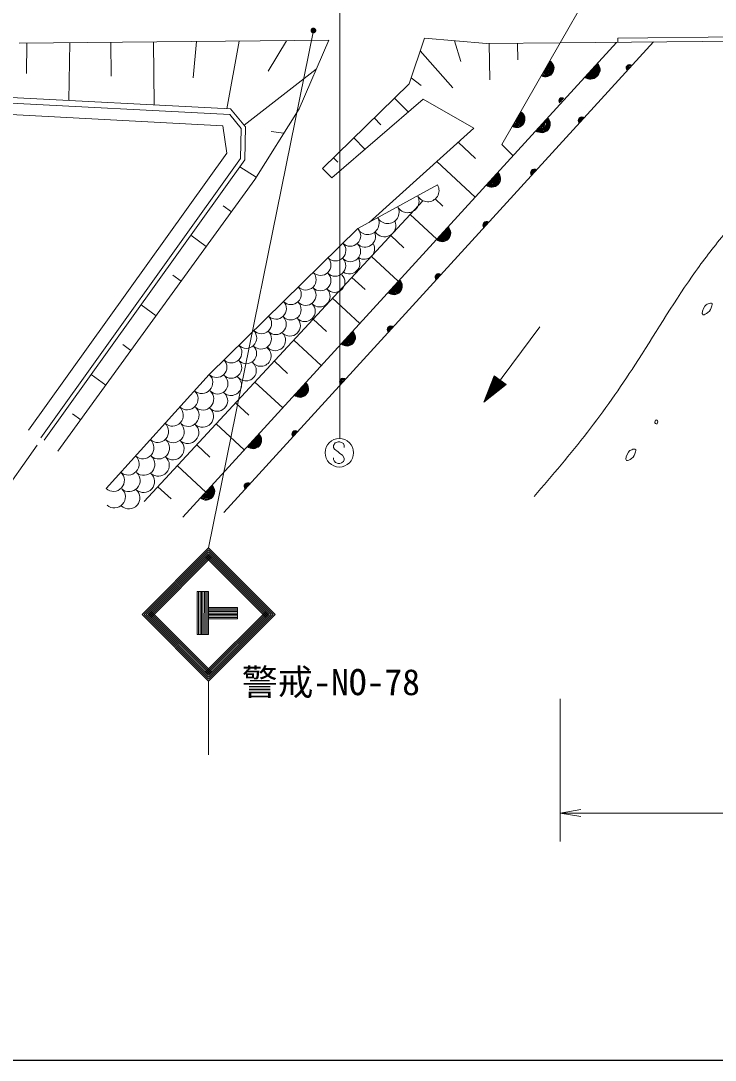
# Model space of a CAD drawing. Units: millimetres, scale not verified. Extents: x 40000 to 680000, y 20000 to 380000.
# Drawn here: x 180043 to 228700, y 205000 to 277849 of the extents above; entities that cross this region are included whole.
import ezdxf
from ezdxf.enums import TextEntityAlignment as Align

# ---------------------------------------------------------------- set-up
doc = ezdxf.new("R2010")
doc.units = ezdxf.units.MM
doc.header["$LTSCALE"] = 1000
for name, color, linetype, lineweight in [('M-BGD', 1, 'Continuous', 13), ('M-TTL', 7, 'Continuous', 13), ('M-TTL-BAND', 7, 'Continuous', 25), ('M-TTL-FRAM', 7, 'Continuous', 13)]:
    doc.layers.add(name, color=color, linetype=linetype, lineweight=lineweight)
doc.styles.add('ＭＳ ゴシック', font='')
doc.styles.get('ＭＳ ゴシック').set_extended_font_data('MS Gothic')

# ---------------------------------------------------------------- blocks, each defined once
blk = doc.blocks.new('open_arrow')
at = {"color": 0, "linetype": 'Continuous', "lineweight": -2}
blk.add_lwpolyline([(7.5, 1.25), (0, 0), (7.5, -1.25)], dxfattribs=at)
blk = doc.blocks.new('filled_dot')
at = {"color": 0, "linetype": 'Continuous', "lineweight": -2, "const_width": 1.25}
blk.add_lwpolyline([(-0.625, 0, 1), (0.625, 0, 1)], format="xyb", close=True, dxfattribs=at)

msp = doc.modelspace()

# ---------------------------------------------------------------- linework, layer by layer
at = {"layer": 'M-BGD'}
for p, q in [((217826, 276299), (223304, 285881)), ((221882, 276640), (258631, 277010)), ((217826, 276299), (258454, 276709)), ((221882, 276640), (221882, 276340))]:
    msp.add_line(p, q, dxfattribs=at)
at = {"layer": 'M-TTL'}
for p, q in [((179925, 276287), (201617, 276483)), ((180438, 274157), (180472, 276292)), ((183409, 272260), (183473, 276319)), ((186367, 273960), (186345, 276345)), ((189385, 271949), (189345, 276372)), ((221781, 276339), (191387, 243056)), ((192111, 273852), (192345, 276399)), ((224378, 276365), (194265, 243390)), ((194471, 271684), (195345, 276426)), ((197369, 274319), (198651, 276456)), ((201617, 276483), (199542, 271670)), ((207245, 273422), (208332, 276622)), ((208332, 276622), (212664, 276247)), ((210868, 274998), (210439, 276440)), ((212664, 276247), (217826, 276299)), ((212907, 273706), (212852, 276249)), ((213754, 269178), (217826, 276299)), ((214863, 275107), (214852, 276269)), ((210322, 273160), (208033, 275740)), ((195691, 270543), (200744, 274458)), ((194741, 271670), (159447, 273507)), ((201187, 267488), (207245, 273422)), ((208088, 273321), (207389, 273847)), ((194684, 271272), (158978, 273131)), ((159301, 272313), (194195, 270497)), ((208239, 272366), (201839, 266836)), ((207193, 271462), (206238, 272436)), ((211780, 270315), (208239, 272366)), ((195494, 270311), (194684, 271272)), ((195796, 270418), (194741, 271670)), ((199542, 271670), (196439, 266733)), ((205268, 270568), (204810, 271037)), ((194195, 270497), (194485, 268566)), ((195449, 268195), (195494, 270311)), ((195747, 268096), (195796, 270418)), ((204443, 263716), (211780, 270315)), ((197585, 270089), (198469, 269963)), ((204160, 268841), (203381, 269637)), ((211903, 268205), (210687, 269332)), ((214531, 268400), (213754, 269178)), ((194485, 268566), (180585, 249156)), ((181438, 248629), (195449, 268195)), ((181682, 248455), (195747, 268096)), ((202251, 267932), (201952, 268238)), ((195399, 267609), (196539, 266892)), ((201839, 266836), (201187, 267488)), ((211881, 265498), (209194, 267989)), ((196439, 266733), (182648, 247694)), ((203653, 263284), (209249, 266342)), ((208222, 265233), (188686, 244152)), ((209620, 264867), (209082, 265366)), ((194222, 264889), (194800, 264470)), ((209184, 262545), (207326, 264267)), ((193241, 253067), (203653, 263284)), ((191968, 262818), (193040, 262041)), ((206892, 261942), (205966, 262800)), ((206487, 259591), (204607, 261333)), ((190703, 260030), (191280, 259611)), ((204173, 259008), (203248, 259866)), ((188474, 257940), (189520, 257182)), ((203789, 256637), (201888, 258399)), ((201454, 256074), (200529, 256932)), ((216416, 256400), (212479, 251114)), ((187183, 255171), (187761, 254752)), ((201092, 253683), (199169, 255465)), ((198735, 253140), (197810, 253998)), ((184981, 253061), (186001, 252323)), ((186018, 245063), (193241, 253067)), ((212479, 251114), (213218, 252972)), ((213900, 252237), (213148, 252797)), ((213941, 252269), (213167, 252845)), ((213981, 252301), (213186, 252893)), ((214022, 252333), (213205, 252942)), ((214048, 252354), (213218, 252972)), ((198394, 250729), (196450, 252531)), ((212479, 251114), (214048, 252354)), ((213291, 251756), (212861, 252076)), ((213331, 251788), (212880, 252124)), ((213372, 251820), (212899, 252172)), ((213413, 251852), (212918, 252220)), ((213453, 251884), (212938, 252268)), ((213494, 251916), (212957, 252316)), ((213535, 251948), (212976, 252364)), ((213575, 251980), (212995, 252412)), ((213616, 252012), (213014, 252461)), ((213656, 252044), (213033, 252509)), ((213697, 252077), (213052, 252557)), ((213738, 252109), (213071, 252605)), ((213778, 252141), (213091, 252653)), ((213819, 252173), (213110, 252701)), ((213859, 252205), (213129, 252749)), ((212722, 251306), (212593, 251402)), ((212763, 251338), (212612, 251450)), ((212803, 251370), (212632, 251499)), ((212844, 251403), (212651, 251547)), ((212885, 251435), (212670, 251595)), ((212925, 251467), (212689, 251643)), ((212966, 251499), (212708, 251691)), ((213007, 251531), (212727, 251739)), ((213047, 251563), (212746, 251787)), ((213088, 251595), (212765, 251835)), ((213128, 251627), (212785, 251883)), ((213169, 251659), (212804, 251931)), ((213210, 251691), (212823, 251980)), ((213250, 251724), (212842, 252028)), ((196016, 250206), (195091, 251064)), ((212641, 251242), (212555, 251306)), ((183663, 250311), (184241, 249893)), ((195697, 247776), (193732, 249597)), ((181186, 248107), (178124, 243771)), ((193298, 247272), (192372, 248130)), ((193000, 244822), (191013, 246663)), ((190579, 244338), (189653, 245196))]:
    msp.add_line(p, q, dxfattribs=at)
for centre, radius, start, end in [((216808, 274519), 600, 240.23871, 60.23871), ((216808, 274519), 550, 240.23871, 60.23871), ((216808, 274519), 500, 240.23871, 60.23871), ((216808, 274519), 450, 240.23871, 60.23871), ((216808, 274519), 400, 240.23871, 60.23871), ((216808, 274519), 350, 240.23871, 60.23871), ((216808, 274519), 300, 240.23871, 60.23871), ((216808, 274519), 250, 240.23871, 60.23871), ((216808, 274519), 200, 240.23871, 60.23871), ((216808, 274519), 150, 240.23871, 60.23871), ((219969, 274354), 600, 227.59785, 47.59785), ((219969, 274354), 550, 227.59785, 47.59785), ((220036, 274428), 600, 227.59785, 47.59785), ((219969, 274354), 500, 227.59785, 47.59785), ((220036, 274428), 550, 227.59785, 47.59785), ((219969, 274354), 450, 227.59785, 47.59785), ((220036, 274428), 500, 227.59785, 47.59785), ((219969, 274354), 400, 227.59785, 47.59785), ((220036, 274428), 450, 227.59785, 47.59785), ((220036, 274428), 400, 227.59785, 47.59785), ((220036, 274428), 350, 227.59785, 47.59785), ((220036, 274428), 300, 227.59785, 47.59785), ((222705, 274533), 250, 47.59785, 227.59785), ((222705, 274533), 200, 47.59785, 227.59785), ((222705, 274533), 150, 47.59785, 227.59785), ((216808, 274519), 100, 240.23871, 60.23871), ((216808, 274519), 50, 240.23871, 60.23871), ((219969, 274354), 350, 227.59785, 47.59785), ((219969, 274354), 300, 227.59785, 47.59785), ((219969, 274354), 250, 227.59785, 47.59785), ((219969, 274354), 200, 227.59785, 47.59785), ((220036, 274428), 250, 227.59785, 47.59785), ((219969, 274354), 150, 227.59785, 47.59785), ((220036, 274428), 200, 227.59785, 47.59785), ((219969, 274354), 100, 227.59785, 47.59785), ((220036, 274428), 150, 227.59785, 47.59785), ((219969, 274354), 50, 227.59785, 47.59785), ((220036, 274428), 100, 227.59785, 47.59785), ((220036, 274428), 50, 227.59785, 47.59785), ((222705, 274533), 100, 47.59785, 227.59785), ((222705, 274533), 50, 47.59785, 227.59785), ((217954, 272257), 200, 47.59785, 227.59785), ((217954, 272257), 150, 47.59785, 227.59785), ((217954, 272257), 100, 47.59785, 227.59785), ((217954, 272257), 50, 47.59785, 227.59785), ((214772, 270958), 600, 240.23871, 60.23871), ((214772, 270958), 550, 240.23871, 60.23871), ((214772, 270958), 500, 240.23871, 60.23871), ((214772, 270958), 450, 240.23871, 60.23871), ((214772, 270958), 400, 240.23871, 60.23871), ((214772, 270958), 350, 240.23871, 60.23871), ((214772, 270958), 300, 240.23871, 60.23871), ((214772, 270958), 250, 240.23871, 60.23871), ((214772, 270958), 200, 240.23871, 60.23871), ((214772, 270958), 150, 240.23871, 60.23871), ((214772, 270958), 100, 240.23871, 60.23871), ((214772, 270958), 50, 240.23871, 60.23871), ((216546, 270606), 600, 227.59785, 47.59785), ((216546, 270606), 550, 227.59785, 47.59785), ((219359, 270869), 250, 47.59785, 227.59785), ((219359, 270869), 200, 47.59785, 227.59785), ((219359, 270869), 150, 47.59785, 227.59785), ((216344, 270385), 350, 227.59785, 47.59785), ((216344, 270385), 300, 227.59785, 47.59785), ((216546, 270606), 500, 227.59785, 47.59785), ((216344, 270385), 200, 227.59785, 47.59785), ((216546, 270606), 450, 227.59785, 47.59785), ((216344, 270385), 150, 227.59785, 47.59785), ((216546, 270606), 400, 227.59785, 47.59785), ((216546, 270606), 350, 227.59785, 47.59785), ((216546, 270606), 300, 227.59785, 47.59785), ((216546, 270606), 200, 227.59785, 47.59785), ((216546, 270606), 150, 227.59785, 47.59785), ((216546, 270606), 100, 227.59785, 47.59785), ((219359, 270869), 100, 47.59785, 227.59785), ((219359, 270869), 50, 47.59785, 227.59785), ((216013, 267206), 250, 47.59785, 227.59785), ((216013, 267206), 200, 47.59785, 227.59785), ((213056, 266785), 600, 227.59785, 47.59785), ((213056, 266785), 550, 227.59785, 47.59785), ((213056, 266785), 500, 227.59785, 47.59785), ((213056, 266785), 450, 227.59785, 47.59785), ((213056, 266785), 400, 227.59785, 47.59785), ((213056, 266785), 350, 227.59785, 47.59785), ((213056, 266785), 300, 227.59785, 47.59785), ((213056, 266785), 250, 227.59785, 47.59785), ((213056, 266785), 200, 227.59785, 47.59785), ((213056, 266785), 150, 227.59785, 47.59785), ((213056, 266785), 100, 227.59785, 47.59785), ((213056, 266785), 50, 227.59785, 47.59785), ((216013, 267206), 150, 47.59785, 227.59785), ((216013, 267206), 100, 47.59785, 227.59785), ((216013, 267206), 50, 47.59785, 227.59785), ((208550, 265960), 797, 208.65712, 28.65712), ((207151, 265195), 797, 208.65712, 28.65712), ((205752, 264431), 797, 208.65712, 28.65712), ((204353, 263666), 797, 208.65712, 28.65712), ((205529, 263503), 797, 213.97499, 23.23771), ((212668, 263542), 250, 47.59785, 227.59785), ((212668, 263542), 200, 47.59785, 227.59785), ((203132, 262773), 729, 224.45778, 44.45778), ((204166, 262717), 729, 224.45778, 24.99719), ((209566, 262963), 600, 227.59785, 47.59785), ((209566, 262963), 550, 227.59785, 47.59785), ((209566, 262963), 500, 227.59785, 47.59785), ((209566, 262963), 450, 227.59785, 47.59785), ((209566, 262963), 400, 227.59785, 47.59785), ((209566, 262963), 350, 227.59785, 47.59785), ((209566, 262963), 300, 227.59785, 47.59785), ((209566, 262963), 250, 227.59785, 47.59785), ((209566, 262963), 200, 227.59785, 47.59785), ((209566, 262963), 150, 227.59785, 47.59785), ((209566, 262963), 100, 227.59785, 47.59785), ((209566, 262963), 50, 227.59785, 47.59785), ((212668, 263542), 150, 47.59785, 227.59785), ((212668, 263542), 100, 47.59785, 227.59785), ((212668, 263542), 50, 47.59785, 227.59785), ((202091, 261751), 729, 224.45778, 44.45778), ((203125, 261695), 729, 224.45778, 44.45778), ((204107, 261862), 729, 236.52307, 32.06654), ((201050, 260730), 729, 224.45778, 44.45778), ((202083, 260674), 729, 224.45778, 44.45778), ((203066, 260841), 729, 236.52307, 32.06654), ((200009, 259708), 729, 224.45778, 44.45778), ((201042, 259652), 729, 224.45778, 44.45778), ((209322, 259878), 250, 47.59785, 227.59785), ((209322, 259878), 200, 47.59785, 227.59785), ((202028, 259543), 729, 224.45778, 44.45778), ((206177, 259252), 600, 227.59785, 47.59785), ((206177, 259252), 550, 227.59785, 47.59785), ((206177, 259252), 500, 227.59785, 47.59785), ((206177, 259252), 450, 227.59785, 47.59785), ((206177, 259252), 400, 227.59785, 47.59785), ((206177, 259252), 350, 227.59785, 47.59785), ((206177, 259252), 300, 227.59785, 47.59785), ((206177, 259252), 250, 227.59785, 47.59785), ((206177, 259252), 200, 227.59785, 47.59785), ((206177, 259252), 150, 227.59785, 47.59785), ((209322, 259878), 150, 47.59785, 227.59785), ((209322, 259878), 100, 47.59785, 227.59785), ((209322, 259878), 50, 47.59785, 227.59785), ((198968, 258686), 729, 224.45778, 44.45778), ((200001, 258630), 729, 224.45778, 44.45778), ((200987, 258521), 729, 224.45778, 44.45778), ((206177, 259252), 100, 227.59785, 47.59785), ((206177, 259252), 50, 227.59785, 47.59785), ((197927, 257665), 729, 224.45778, 44.45778), ((198960, 257609), 729, 224.45778, 44.45778), ((199945, 257499), 729, 224.45778, 44.45778), ((196885, 256643), 729, 224.45778, 44.45778), ((197919, 256587), 729, 224.45778, 44.45778), ((198904, 256478), 729, 224.45778, 44.45778), ((205976, 256214), 250, 47.59785, 227.59785), ((195844, 255621), 729, 224.45778, 44.45778), ((196877, 255566), 729, 224.45778, 44.45778), ((197863, 255456), 729, 224.45778, 44.45778), ((202891, 255653), 600, 227.59785, 47.59785), ((202891, 255653), 550, 227.59785, 47.59785), ((202891, 255653), 500, 227.59785, 47.59785), ((202891, 255653), 450, 227.59785, 47.59785), ((202891, 255653), 400, 227.59785, 47.59785), ((202891, 255653), 350, 227.59785, 47.59785), ((202891, 255653), 300, 227.59785, 47.59785), ((202891, 255653), 250, 227.59785, 47.59785), ((202891, 255653), 200, 227.59785, 47.59785), ((202891, 255653), 150, 227.59785, 47.59785), ((202891, 255653), 100, 227.59785, 47.59785), ((205976, 256214), 200, 47.59785, 227.59785), ((205976, 256214), 150, 47.59785, 227.59785), ((205976, 256214), 100, 47.59785, 227.59785), ((205976, 256214), 50, 47.59785, 227.59785), ((194803, 254600), 729, 224.45778, 44.45778), ((195836, 254544), 729, 224.45778, 44.45778), ((202891, 255653), 50, 227.59785, 47.59785), ((196859, 254360), 729, 214.39075, 54.85653), ((193762, 253578), 729, 224.45778, 44.45778), ((194795, 253522), 729, 224.45778, 44.45778), ((195818, 253338), 729, 214.39075, 54.85653), ((192725, 252496), 770, 227.93567, 47.93567), ((193832, 252419), 729, 224.45778, 44.45778), ((194777, 252317), 729, 224.45778, 54.85653), ((202630, 252550), 250, 47.59785, 227.59785), ((199604, 252054), 600, 227.59785, 47.59785), ((199604, 252054), 550, 227.59785, 47.59785), ((199604, 252054), 500, 227.59785, 47.59785), ((199604, 252054), 450, 227.59785, 47.59785), ((199604, 252054), 400, 227.59785, 47.59785), ((199604, 252054), 350, 227.59785, 47.59785), ((199604, 252054), 300, 227.59785, 47.59785), ((199604, 252054), 250, 227.59785, 47.59785), ((199604, 252054), 200, 227.59785, 47.59785), ((199604, 252054), 150, 227.59785, 47.59785), ((199604, 252054), 100, 227.59785, 47.59785), ((199604, 252054), 50, 227.59785, 47.59785), ((202630, 252550), 200, 47.59785, 227.59785), ((202630, 252550), 150, 47.59785, 227.59785), ((202630, 252550), 100, 47.59785, 227.59785), ((202630, 252550), 50, 47.59785, 227.59785), ((191693, 251352), 770, 227.93567, 47.93567), ((192795, 251336), 770, 227.93567, 47.93567), ((193813, 251214), 729, 224.45778, 44.45778), ((190661, 250209), 770, 227.93567, 47.93567), ((191763, 250193), 770, 227.93567, 47.93567), ((192777, 250131), 770, 227.93567, 47.93567), ((189630, 249065), 770, 227.93567, 47.93567), ((190731, 249050), 770, 227.93567, 47.93567), ((191745, 248988), 770, 227.93567, 47.93567), ((188598, 247922), 770, 227.93567, 47.93567), ((189699, 247906), 770, 227.93567, 47.93567), ((196317, 248455), 600, 227.59785, 47.59785), ((196317, 248455), 550, 227.59785, 47.59785), ((196317, 248455), 500, 227.59785, 47.59785), ((196317, 248455), 450, 227.59785, 47.59785), ((196317, 248455), 400, 227.59785, 47.59785), ((196317, 248455), 350, 227.59785, 47.59785), ((196317, 248455), 300, 227.59785, 47.59785), ((196317, 248455), 250, 227.59785, 47.59785), ((196317, 248455), 200, 227.59785, 47.59785), ((196317, 248455), 150, 227.59785, 47.59785), ((196317, 248455), 100, 227.59785, 47.59785), ((196317, 248455), 50, 227.59785, 47.59785), ((199284, 248886), 250, 47.59785, 227.59785), ((199284, 248886), 200, 47.59785, 227.59785), ((199284, 248886), 150, 47.59785, 227.59785), ((199284, 248886), 100, 47.59785, 227.59785), ((199284, 248886), 50, 47.59785, 227.59785), ((190713, 247844), 770, 227.93567, 47.93567), ((187566, 246778), 770, 227.93567, 47.93567), ((188668, 246763), 770, 227.93567, 47.93567), ((189681, 246701), 770, 227.93567, 47.93567), ((186534, 245635), 770, 227.93567, 47.93567), ((187636, 245619), 770, 227.93567, 47.93567), ((188649, 245557), 770, 227.93567, 47.93567), ((186604, 244476), 770, 227.93567, 47.93567), ((187617, 244414), 770, 227.93567, 47.93567), ((193031, 244856), 600, 227.59785, 47.59785), ((193031, 244856), 550, 227.59785, 47.59785), ((193031, 244856), 500, 227.59785, 47.59785), ((193031, 244856), 450, 227.59785, 47.59785), ((193031, 244856), 400, 227.59785, 47.59785), ((193031, 244856), 350, 227.59785, 47.59785), ((193031, 244856), 300, 227.59785, 47.59785), ((193031, 244856), 250, 227.59785, 47.59785), ((193031, 244856), 200, 227.59785, 47.59785), ((193031, 244856), 150, 227.59785, 47.59785), ((193031, 244856), 100, 227.59785, 47.59785), ((193031, 244856), 50, 227.59785, 47.59785), ((195938, 245222), 250, 47.59785, 227.59785), ((195938, 245222), 200, 47.59785, 227.59785), ((195938, 245222), 150, 47.59785, 227.59785), ((195938, 245222), 100, 47.59785, 227.59785), ((195938, 245222), 50, 47.59785, 227.59785)]:
    msp.add_arc(centre, radius, start, end, dxfattribs=at)
for points, knots in [([(234793, 268341), (234378, 268074), (233962, 267806), (233575, 267501), (233180, 267189), (232814, 266838), (232465, 266474), (231995, 265983), (231554, 265467), (231109, 264953), (230448, 264190), (229778, 263433), (229137, 262652), (228417, 261776), (227732, 260869), (227082, 259940), (225669, 257920), (224417, 255791), (223073, 253722), (222025, 252109), (220921, 250532), (219744, 249012), (218551, 247472), (217284, 245991), (216017, 244510)], [0, 0, 0, 0, 1, 1, 1, 2, 2, 2, 3, 3, 3, 4, 4, 4, 5, 5, 5, 6, 6, 6, 7, 7, 7, 8, 8, 8, 8]), ([(228464, 257869), (228403, 257665), (228352, 257528), (228191, 257396), (228081, 257306), (227920, 257219), (227846, 257251), (227725, 257303), (227840, 257674), (227973, 257851), (228036, 257934), (228102, 257975), (228210, 258015), (228311, 258053), (228450, 258089), (228482, 258033), (228502, 257999), (228482, 257931), (228464, 257869)], [0, 0, 0, 0, 1, 1, 1, 2, 2, 2, 3, 3, 3, 4, 4, 4, 5, 5, 5, 6, 6, 6, 6]), ([(224477, 249661), (224440, 249730), (224498, 249879), (224568, 249879), (224603, 249880), (224640, 249844), (224659, 249807), (224683, 249760), (224678, 249710), (224659, 249661), (224651, 249639), (224640, 249617), (224623, 249607), (224594, 249589), (224547, 249603), (224514, 249625), (224498, 249635), (224486, 249646), (224477, 249661)], [0, 0, 0, 0, 1, 1, 1, 2, 2, 2, 3, 3, 3, 4, 4, 4, 5, 5, 5, 6, 6, 6, 6]), ([(223113, 247642), (223053, 247438), (223001, 247301), (222841, 247170), (222730, 247080), (222569, 246992), (222495, 247024), (222374, 247076), (222489, 247447), (222622, 247624), (222685, 247707), (222752, 247748), (222859, 247788), (222961, 247826), (223099, 247863), (223132, 247806), (223151, 247772), (223132, 247704), (223113, 247642)], [0, 0, 0, 0, 1, 1, 1, 2, 2, 2, 3, 3, 3, 4, 4, 4, 5, 5, 5, 6, 6, 6, 6])]:
    msp.add_open_spline(points, degree=3, knots=knots, dxfattribs=at)
at = {"layer": 'M-TTL-BAND'}
msp.add_line((40000, 205000), (579000, 205000), dxfattribs=at)
at = {"layer": 'M-TTL-FRAM'}
for p, q in [((202390, 278494), (202390, 248573)), ((200547, 277169), (193205, 240908)), ((202080, 248270), (201957, 248086)), ((201957, 248086), (201959, 247954)), ((201959, 247954), (202022, 247825)), ((202022, 247825), (202278, 247643)), ((202273, 248336), (202080, 248270)), ((202394, 248333), (202273, 248336)), ((202644, 248215), (202394, 248333)), ((202707, 248083), (202644, 248215)), ((202707, 247954), (202707, 248083)), ((201959, 247106), (201957, 247227)), ((201999, 247003), (201959, 247106)), ((202083, 246893), (201999, 247003)), ((202278, 247643), (202407, 247512)), ((202407, 247512), (202586, 247396)), ((202586, 247396), (202712, 247196)), ((202707, 247085), (202647, 246953)), ((202712, 247196), (202707, 247085)), ((202270, 246832), (202083, 246893)), ((202404, 246832), (202270, 246832)), ((202504, 246861), (202404, 246832)), ((202647, 246953), (202504, 246861)), ((188538, 236241), (193205, 240908)), ((188679, 236241), (193205, 240766)), ((188821, 236241), (193205, 240625)), ((188962, 236241), (193205, 240483)), ((189033, 236170), (193276, 240413)), ((197377, 236170), (193134, 240413)), ((197872, 236241), (193205, 240908)), ((197730, 236241), (193205, 240766)), ((197589, 236241), (193205, 240625)), ((197448, 236241), (193205, 240483)), ((189104, 236099), (193346, 240342)), ((189174, 236029), (193417, 240271)), ((197235, 236029), (192993, 240271)), ((197306, 236099), (193063, 240342)), ((192404, 237840), (192401, 234840)), ((193204, 237839), (192404, 237840)), ((192504, 237840), (192501, 234840)), ((192604, 237840), (192601, 234840)), ((192704, 237840), (192701, 234840)), ((192804, 237840), (192801, 234840)), ((192904, 237840), (192901, 234840)), ((193004, 237840), (193001, 234840)), ((193104, 237839), (193101, 234839)), ((193204, 237839), (193201, 234839)), ((193205, 231574), (188538, 236241)), ((193205, 231715), (188679, 236241)), ((193205, 231857), (188821, 236241)), ((193205, 231998), (188962, 236241)), ((193276, 232069), (189033, 236311)), ((193346, 232139), (189104, 236382)), ((193417, 232210), (189174, 236453)), ((192993, 232210), (197235, 236453)), ((193063, 232139), (197306, 236382)), ((193134, 232069), (197377, 236311)), ((195223, 236438), (193202, 236439)), ((195223, 236338), (193202, 236339)), ((195223, 236238), (193202, 236239)), ((195223, 236138), (193202, 236139)), ((195223, 236038), (193202, 236039)), ((195224, 236738), (193203, 236739)), ((195224, 236638), (193203, 236639)), ((195224, 236538), (193203, 236539)), ((193205, 231998), (197448, 236241)), ((193205, 231857), (197589, 236241)), ((193205, 231715), (197730, 236241)), ((193205, 231574), (197872, 236241)), ((195224, 236738), (195223, 235938)), ((195223, 235938), (193202, 235939)), ((193201, 234839), (192401, 234840)), ((193205, 231574), (193205, 226407)), ((217826, 230326), (217826, 220326)), ((258454, 222326), (217826, 222326))]:
    msp.add_line(p, q, dxfattribs=at)
msp.add_circle((202364, 247573), 1000, dxfattribs=at)

# ---------------------------------------------------------------- block references
at = {"layer": 'M-TTL-FRAM', "xscale": 160, "yscale": 160, "rotation": 258.6}
msp.add_blockref('filled_dot', (200547, 277169), dxfattribs=at)
at = {"layer": 'M-TTL-FRAM', "xscale": 193, "yscale": 193}
msp.add_blockref('open_arrow', (217826, 222326), dxfattribs=at)

# ---------------------------------------------------------------- texts
at = {"layer": 'M-TTL-FRAM', "style": 'ＭＳ ゴシック'}
msp.add_text('警戒-NO-78', height=1833, dxfattribs=at).set_placement((195534, 230034), align=Align.BOTTOM_LEFT)

doc.saveas('drawing.dxf')
